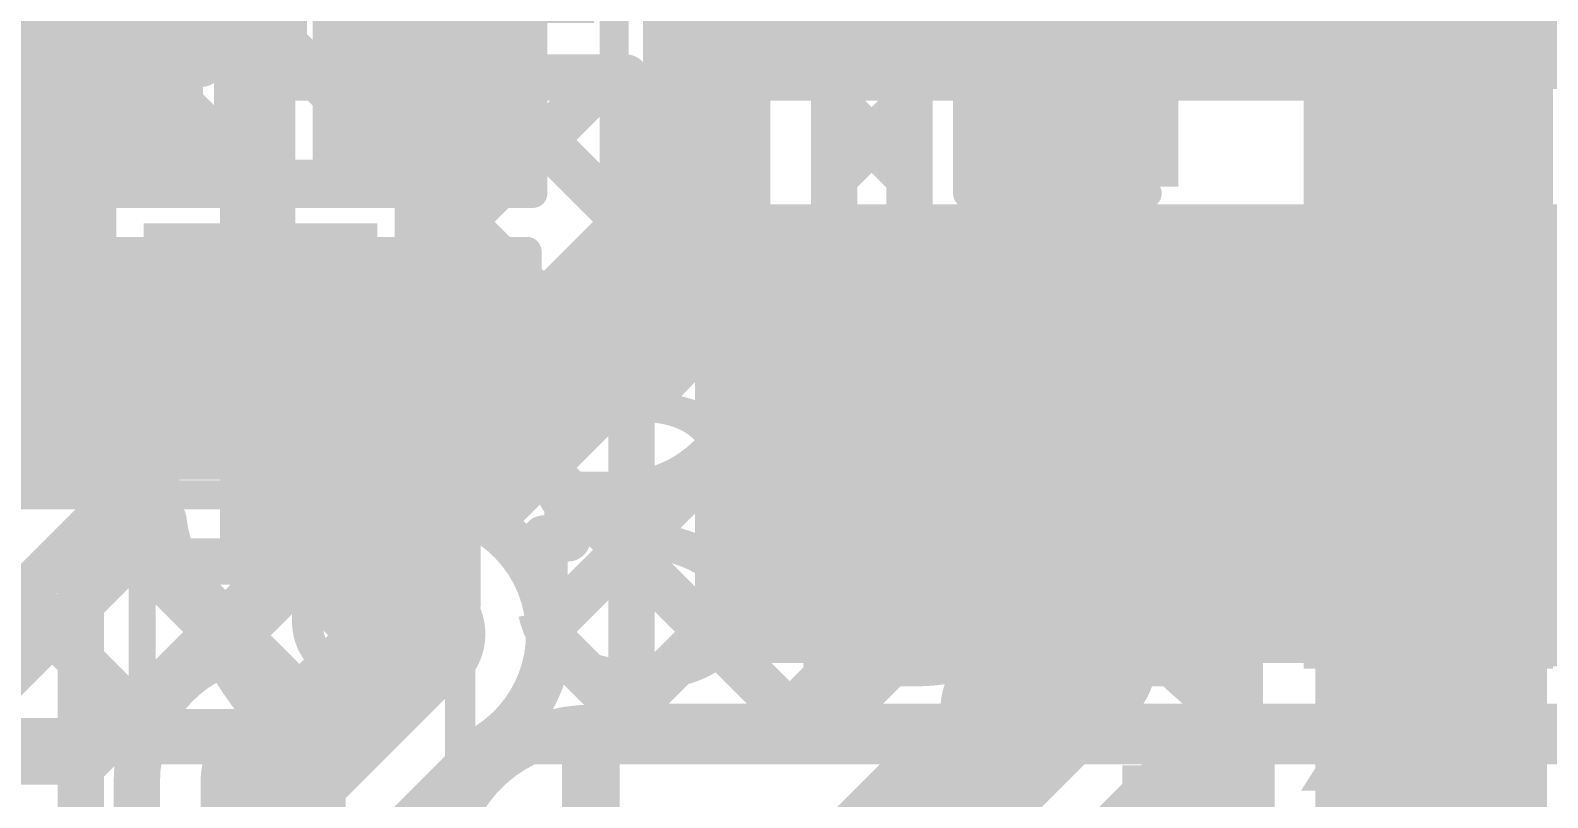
# Model space of a CAD drawing. Header units: millimetres. Extents: x 0 to 214, y 0 to 214.
# Drawn here: x 4.5973 to 4.8591, y 0.6238 to 0.7561 of the extents above; entities that cross this region are included whole.
import ezdxf

# ---------------------------------------------------------------- set-up
doc = ezdxf.new("R2010")
doc.units = ezdxf.units.MM
doc.header["$MEASUREMENT"] = 0
for name, color, linetype in [('BottomLayer', 5, 'Continuous'), ('BottomOverlay', 54, 'Continuous'), ('BottomPaste', 16, 'Continuous'), ('BottomSolder', 6, 'Continuous'), ('TopLayer', 1, 'Continuous'), ('TopOverlay', 2, 'Continuous'), ('TopPaste', 8, 'Continuous'), ('TopSolder', 216, 'Continuous'), ('ViaHoleLayer', 16, 'Continuous')]:
    doc.layers.add(name, color=color, linetype=linetype)
doc.styles.add('Arial', font='', dxfattribs={"height": 0.2})
doc.styles.get('Arial').set_extended_font_data('Arial')

# ---------------------------------------------------------------- blocks, each defined once
blk = doc.blocks.new('SOT_23_72')
at = {"layer": 'TopLayer'}
for points in [[(-0.01614, 0.05748), (0.01614, 0.05748), (0.01614, 0.02126), (-0.01614, 0.02126)], [(-0.05354, -0.02126), (-0.02126, -0.02126), (-0.02126, -0.05748), (-0.05354, -0.05748)], [(0.02126, -0.02126), (0.05354, -0.02126), (0.05354, -0.05748), (0.02126, -0.05748)]]:
    blk.add_hatch(color=1, dxfattribs=at).paths.add_polyline_path(points)
at = {"layer": 'TopPaste'}
for points in [[(-0.01614, 0.05748), (0.01614, 0.05748), (0.01614, 0.02126), (-0.01614, 0.02126)], [(-0.05354, -0.02126), (-0.02126, -0.02126), (-0.02126, -0.05748), (-0.05354, -0.05748)], [(0.02126, -0.02126), (0.05354, -0.02126), (0.05354, -0.05748), (0.02126, -0.05748)]]:
    blk.add_hatch(color=8, dxfattribs=at).paths.add_polyline_path(points)
at = {"layer": 'TopSolder'}
for points in [[(-0.02014, 0.06148), (0.02014, 0.06148), (0.02014, 0.01726), (-0.02014, 0.01726)], [(-0.05754, -0.01726), (-0.01726, -0.01726), (-0.01726, -0.06148), (-0.05754, -0.06148)], [(0.01726, -0.01726), (0.05754, -0.01726), (0.05754, -0.06148), (0.01726, -0.06148)]]:
    blk.add_hatch(color=216, dxfattribs=at).paths.add_polyline_path(points)
at = {"layer": 'TopOverlay', "const_width": 0.005}
for points in [[(-0.024, 0.029), (-0.061, 0.029)], [(-0.061, 0.029), (-0.061, -0.027)], [(0.061, 0.029), (0.024, 0.029)], [(0.061, 0.029), (0.061, -0.027)], [(0.013, -0.029), (-0.013, -0.029)]]:
    blk.add_lwpolyline(points, dxfattribs=at)
at = {"layer": 'TopOverlay'}
for points, const_width in [([(-0.06225, 0.029, 1), (-0.05975, 0.029, 1)], 0.0025), ([(-0.06225, 0.029, 1), (-0.05975, 0.029, 1)], 0.0025), ([(-0.02525, 0.029, 1), (-0.02275, 0.029, 1)], 0.0025), ([(0.02275, 0.029, 1), (0.02525, 0.029, 1)], 0.0025), ([(0.05975, 0.029, 1), (0.06225, 0.029, 1)], 0.0025), ([(0.05975, 0.029, 1), (0.06225, 0.029, 1)], 0.0025), ([(-0.06225, -0.027, 1), (-0.05975, -0.027, 1)], 0.0025), ([(0.05975, -0.027, 1), (0.06225, -0.027, 1)], 0.0025), ([(-0.01425, -0.029, 1), (-0.01175, -0.029, 1)], 0.0025), ([(0.01175, -0.029, 1), (0.01425, -0.029, 1)], 0.0025), ([(-0.06439, -0.045, 1), (-0.07161, -0.045, 1)], 0.01), ([(-0.07411, -0.045, 1), (-0.06911, -0.045, 1)], 0.005), ([(-0.06689, -0.045, 1), (-0.06189, -0.045, 1)], 0.005)]:
    blk.add_lwpolyline(points, format="xyb", close=True, dxfattribs=dict(at, const_width=const_width))
blk = doc.blocks.new('S______B______190')
at = {"layer": 'TopLayer'}
for points in [[(-0.045, -0.0175), (-0.045, 0.0175), (-0.015, 0.0175), (-0.015, -0.0175)], [(0.015, -0.0175), (0.015, 0.0175), (0.045, 0.0175), (0.045, -0.0175)]]:
    blk.add_hatch(color=1, dxfattribs=at).paths.add_polyline_path(points)
at = {"layer": 'TopPaste'}
for points in [[(-0.045, -0.0175), (-0.045, 0.0175), (-0.015, 0.0175), (-0.015, -0.0175)], [(0.015, -0.0175), (0.015, 0.0175), (0.045, 0.0175), (0.045, -0.0175)]]:
    blk.add_hatch(color=8, dxfattribs=at).paths.add_polyline_path(points)
at = {"layer": 'TopSolder'}
for points in [[(-0.049, -0.0215), (-0.049, 0.0215), (-0.011, 0.0215), (-0.011, -0.0215)], [(0.011, -0.0215), (0.011, 0.0215), (0.049, 0.0215), (0.049, -0.0215)]]:
    blk.add_hatch(color=216, dxfattribs=at).paths.add_polyline_path(points)
at = {"layer": 'TopOverlay', "const_width": 0.005}
for points in [[(-0.05, -0.022), (-0.05, 0.022)], [(0.05, 0.022), (-0.05, 0.022)], [(0.05, -0.022), (0.05, 0.022)], [(0.05, -0.022), (-0.05, -0.022)]]:
    blk.add_lwpolyline(points, dxfattribs=at)
at = {"layer": 'TopOverlay', "const_width": 0.0025}
for points in [[(-0.05125, 0.022, 1), (-0.04875, 0.022, 1)], [(-0.05125, 0.022, 1), (-0.04875, 0.022, 1)], [(0.04875, 0.022, 1), (0.05125, 0.022, 1)], [(0.04875, 0.022, 1), (0.05125, 0.022, 1)], [(-0.05125, -0.022, 1), (-0.04875, -0.022, 1)], [(-0.05125, -0.022, 1), (-0.04875, -0.022, 1)], [(0.04875, -0.022, 1), (0.05125, -0.022, 1)], [(0.04875, -0.022, 1), (0.05125, -0.022, 1)]]:
    blk.add_lwpolyline(points, format="xyb", close=True, dxfattribs=at)
blk = doc.blocks.new('RES_0603_B_211')
at = {"layer": 'BottomLayer'}
for points in [[(-0.045, -0.0175), (-0.045, 0.0175), (-0.015, 0.0175), (-0.015, -0.0175)], [(0.015, -0.0175), (0.015, 0.0175), (0.045, 0.0175), (0.045, -0.0175)]]:
    blk.add_hatch(color=5, dxfattribs=at).paths.add_polyline_path(points)
at = {"layer": 'BottomPaste'}
for points in [[(-0.045, -0.0175), (-0.045, 0.0175), (-0.015, 0.0175), (-0.015, -0.0175)], [(0.015, -0.0175), (0.015, 0.0175), (0.045, 0.0175), (0.045, -0.0175)]]:
    blk.add_hatch(color=16, dxfattribs=at).paths.add_polyline_path(points)
at = {"layer": 'BottomSolder'}
for points in [[(-0.049, -0.0215), (-0.049, 0.0215), (-0.011, 0.0215), (-0.011, -0.0215)], [(0.011, -0.0215), (0.011, 0.0215), (0.049, 0.0215), (0.049, -0.0215)]]:
    blk.add_hatch(color=6, dxfattribs=at).paths.add_polyline_path(points)
at = {"layer": 'BottomOverlay', "const_width": 0.005}
for points in [[(-0.049, 0.021), (-0.049, -0.021)], [(0.049, 0.021), (-0.049, 0.021)], [(0.049, 0.021), (0.049, -0.021)], [(0.049, -0.021), (-0.049, -0.021)]]:
    blk.add_lwpolyline(points, dxfattribs=at)
at = {"layer": 'BottomOverlay', "const_width": 0.0025}
for points in [[(-0.05025, 0.021, 1), (-0.04775, 0.021, 1)], [(-0.05025, 0.021, 1), (-0.04775, 0.021, 1)], [(0.04775, 0.021, 1), (0.05025, 0.021, 1)], [(0.04775, 0.021, 1), (0.05025, 0.021, 1)], [(-0.05025, -0.021, 1), (-0.04775, -0.021, 1)], [(-0.05025, -0.021, 1), (-0.04775, -0.021, 1)], [(0.04775, -0.021, 1), (0.05025, -0.021, 1)], [(0.04775, -0.021, 1), (0.05025, -0.021, 1)]]:
    blk.add_lwpolyline(points, format="xyb", close=True, dxfattribs=at)
blk = doc.blocks.new('RES_0603_B_214')
at = {"layer": 'BottomLayer'}
for points in [[(-0.045, -0.0175), (-0.045, 0.0175), (-0.015, 0.0175), (-0.015, -0.0175)], [(0.015, -0.0175), (0.015, 0.0175), (0.045, 0.0175), (0.045, -0.0175)]]:
    blk.add_hatch(color=5, dxfattribs=at).paths.add_polyline_path(points)
at = {"layer": 'BottomPaste'}
for points in [[(-0.045, -0.0175), (-0.045, 0.0175), (-0.015, 0.0175), (-0.015, -0.0175)], [(0.015, -0.0175), (0.015, 0.0175), (0.045, 0.0175), (0.045, -0.0175)]]:
    blk.add_hatch(color=16, dxfattribs=at).paths.add_polyline_path(points)
at = {"layer": 'BottomSolder'}
for points in [[(-0.049, -0.0215), (-0.049, 0.0215), (-0.011, 0.0215), (-0.011, -0.0215)], [(0.011, -0.0215), (0.011, 0.0215), (0.049, 0.0215), (0.049, -0.0215)]]:
    blk.add_hatch(color=6, dxfattribs=at).paths.add_polyline_path(points)
at = {"layer": 'BottomOverlay', "const_width": 0.005}
for points in [[(-0.049, 0.021), (-0.049, -0.021)], [(0.049, 0.021), (-0.049, 0.021)], [(0.049, 0.021), (0.049, -0.021)], [(0.049, -0.021), (-0.049, -0.021)]]:
    blk.add_lwpolyline(points, dxfattribs=at)
at = {"layer": 'BottomOverlay', "const_width": 0.0025}
for points in [[(-0.05025, 0.021, 1), (-0.04775, 0.021, 1)], [(-0.05025, 0.021, 1), (-0.04775, 0.021, 1)], [(0.04775, 0.021, 1), (0.05025, 0.021, 1)], [(0.04775, 0.021, 1), (0.05025, 0.021, 1)], [(-0.05025, -0.021, 1), (-0.04775, -0.021, 1)], [(-0.05025, -0.021, 1), (-0.04775, -0.021, 1)], [(0.04775, -0.021, 1), (0.05025, -0.021, 1)], [(0.04775, -0.021, 1), (0.05025, -0.021, 1)]]:
    blk.add_lwpolyline(points, format="xyb", close=True, dxfattribs=at)
blk = doc.blocks.new('RES_0603_B_223')
at = {"layer": 'BottomLayer'}
for points in [[(-0.045, -0.0175), (-0.045, 0.0175), (-0.015, 0.0175), (-0.015, -0.0175)], [(0.015, -0.0175), (0.015, 0.0175), (0.045, 0.0175), (0.045, -0.0175)]]:
    blk.add_hatch(color=5, dxfattribs=at).paths.add_polyline_path(points)
at = {"layer": 'BottomPaste'}
for points in [[(-0.045, -0.0175), (-0.045, 0.0175), (-0.015, 0.0175), (-0.015, -0.0175)], [(0.015, -0.0175), (0.015, 0.0175), (0.045, 0.0175), (0.045, -0.0175)]]:
    blk.add_hatch(color=16, dxfattribs=at).paths.add_polyline_path(points)
at = {"layer": 'BottomSolder'}
for points in [[(-0.049, -0.0215), (-0.049, 0.0215), (-0.011, 0.0215), (-0.011, -0.0215)], [(0.011, -0.0215), (0.011, 0.0215), (0.049, 0.0215), (0.049, -0.0215)]]:
    blk.add_hatch(color=6, dxfattribs=at).paths.add_polyline_path(points)
at = {"layer": 'BottomOverlay', "const_width": 0.005}
for points in [[(0.049, 0.021), (-0.049, 0.021)], [(-0.049, 0.021), (-0.049, -0.021)], [(0.049, 0.021), (0.049, -0.021)], [(0.049, -0.021), (-0.049, -0.021)]]:
    blk.add_lwpolyline(points, dxfattribs=at)
at = {"layer": 'BottomOverlay', "const_width": 0.0025}
for points in [[(-0.05025, 0.021, 1), (-0.04775, 0.021, 1)], [(-0.05025, 0.021, 1), (-0.04775, 0.021, 1)], [(0.04775, 0.021, 1), (0.05025, 0.021, 1)], [(0.04775, 0.021, 1), (0.05025, 0.021, 1)], [(-0.05025, -0.021, 1), (-0.04775, -0.021, 1)], [(-0.05025, -0.021, 1), (-0.04775, -0.021, 1)], [(0.04775, -0.021, 1), (0.05025, -0.021, 1)], [(0.04775, -0.021, 1), (0.05025, -0.021, 1)]]:
    blk.add_lwpolyline(points, format="xyb", close=True, dxfattribs=at)
blk = doc.blocks.new('SOT_23_247')
at = {"layer": 'TopLayer'}
for points in [[(-0.01614, 0.05748), (0.01614, 0.05748), (0.01614, 0.02126), (-0.01614, 0.02126)], [(-0.05354, -0.02126), (-0.02126, -0.02126), (-0.02126, -0.05748), (-0.05354, -0.05748)], [(0.02126, -0.02126), (0.05354, -0.02126), (0.05354, -0.05748), (0.02126, -0.05748)]]:
    blk.add_hatch(color=1, dxfattribs=at).paths.add_polyline_path(points)
at = {"layer": 'TopPaste'}
for points in [[(-0.01614, 0.05748), (0.01614, 0.05748), (0.01614, 0.02126), (-0.01614, 0.02126)], [(-0.05354, -0.02126), (-0.02126, -0.02126), (-0.02126, -0.05748), (-0.05354, -0.05748)], [(0.02126, -0.02126), (0.05354, -0.02126), (0.05354, -0.05748), (0.02126, -0.05748)]]:
    blk.add_hatch(color=8, dxfattribs=at).paths.add_polyline_path(points)
at = {"layer": 'TopSolder'}
for points in [[(-0.02014, 0.06148), (0.02014, 0.06148), (0.02014, 0.01726), (-0.02014, 0.01726)], [(-0.05754, -0.01726), (-0.01726, -0.01726), (-0.01726, -0.06148), (-0.05754, -0.06148)], [(0.01726, -0.01726), (0.05754, -0.01726), (0.05754, -0.06148), (0.01726, -0.06148)]]:
    blk.add_hatch(color=216, dxfattribs=at).paths.add_polyline_path(points)
at = {"layer": 'TopOverlay', "const_width": 0.005}
for points in [[(-0.024, 0.029), (-0.061, 0.029)], [(-0.061, 0.029), (-0.061, -0.027)], [(0.061, 0.029), (0.024, 0.029)], [(0.061, 0.029), (0.061, -0.027)], [(0.013, -0.029), (-0.013, -0.029)]]:
    blk.add_lwpolyline(points, dxfattribs=at)
at = {"layer": 'TopOverlay'}
for points, const_width in [([(-0.06225, 0.029, 1), (-0.05975, 0.029, 1)], 0.0025), ([(-0.06225, 0.029, 1), (-0.05975, 0.029, 1)], 0.0025), ([(-0.02525, 0.029, 1), (-0.02275, 0.029, 1)], 0.0025), ([(0.02275, 0.029, 1), (0.02525, 0.029, 1)], 0.0025), ([(0.05975, 0.029, 1), (0.06225, 0.029, 1)], 0.0025), ([(0.05975, 0.029, 1), (0.06225, 0.029, 1)], 0.0025), ([(-0.06225, -0.027, 1), (-0.05975, -0.027, 1)], 0.0025), ([(0.05975, -0.027, 1), (0.06225, -0.027, 1)], 0.0025), ([(-0.01425, -0.029, 1), (-0.01175, -0.029, 1)], 0.0025), ([(0.01175, -0.029, 1), (0.01425, -0.029, 1)], 0.0025), ([(-0.06439, -0.045, 1), (-0.07161, -0.045, 1)], 0.01), ([(-0.07411, -0.045, 1), (-0.06911, -0.045, 1)], 0.005), ([(-0.06689, -0.045, 1), (-0.06189, -0.045, 1)], 0.005)]:
    blk.add_lwpolyline(points, format="xyb", close=True, dxfattribs=dict(at, const_width=const_width))
blk = doc.blocks.new('C__0603_B_275')
at = {"layer": 'BottomLayer'}
for points in [[(-0.045, -0.0175), (-0.045, 0.0175), (-0.015, 0.0175), (-0.015, -0.0175)], [(0.015, -0.0175), (0.015, 0.0175), (0.045, 0.0175), (0.045, -0.0175)]]:
    blk.add_hatch(color=5, dxfattribs=at).paths.add_polyline_path(points)
at = {"layer": 'BottomPaste'}
for points in [[(-0.045, -0.0175), (-0.045, 0.0175), (-0.015, 0.0175), (-0.015, -0.0175)], [(0.015, -0.0175), (0.015, 0.0175), (0.045, 0.0175), (0.045, -0.0175)]]:
    blk.add_hatch(color=16, dxfattribs=at).paths.add_polyline_path(points)
at = {"layer": 'BottomSolder'}
for points in [[(-0.04736, -0.01986), (-0.04736, 0.01986), (-0.01264, 0.01986), (-0.01264, -0.01986)], [(0.01264, -0.01986), (0.01264, 0.01986), (0.04736, 0.01986), (0.04736, -0.01986)]]:
    blk.add_hatch(color=6, dxfattribs=at).paths.add_polyline_path(points)
at = {"layer": 'BottomOverlay', "const_width": 0.005}
for points in [[(-0.049, 0.021), (-0.018, 0.021)], [(-0.049, -0.021), (-0.049, 0.021)], [(0.018, 0.021), (0.049, 0.021)], [(0.049, -0.021), (0.049, 0.021)], [(-0.049, -0.021), (-0.018, -0.021)], [(0.018, -0.021), (0.049, -0.021)]]:
    blk.add_lwpolyline(points, dxfattribs=at)
at = {"layer": 'BottomOverlay', "const_width": 0.0025}
for points in [[(-0.05025, 0.021, 1), (-0.04775, 0.021, 1)], [(-0.05025, 0.021, 1), (-0.04775, 0.021, 1)], [(-0.01925, 0.021, 1), (-0.01675, 0.021, 1)], [(0.01675, 0.021, 1), (0.01925, 0.021, 1)], [(0.04775, 0.021, 1), (0.05025, 0.021, 1)], [(0.04775, 0.021, 1), (0.05025, 0.021, 1)], [(-0.05025, -0.021, 1), (-0.04775, -0.021, 1)], [(-0.05025, -0.021, 1), (-0.04775, -0.021, 1)], [(-0.01925, -0.021, 1), (-0.01675, -0.021, 1)], [(0.01675, -0.021, 1), (0.01925, -0.021, 1)], [(0.04775, -0.021, 1), (0.05025, -0.021, 1)], [(0.04775, -0.021, 1), (0.05025, -0.021, 1)]]:
    blk.add_lwpolyline(points, format="xyb", close=True, dxfattribs=at)

msp = doc.modelspace()

# ---------------------------------------------------------------- hatches: boundary and pattern name
at = {"layer": 'BottomLayer'}
for points in [[(4.622, 0.7275), (4.622, 0.7705), (4.5255, 0.7705), (4.5255, 0.7275)], [(4.817, 0.646), (4.86, 0.646), (4.86, 0.768), (4.817, 0.768)], [(4.623, 0.6755), (4.623, 0.7185), (4.5315, 0.7185), (4.5315, 0.6755)]]:
    msp.add_hatch(color=5, dxfattribs=at).paths.add_polyline_path(points)
h = msp.add_hatch(color=5, dxfattribs=at)
edge = h.paths.add_edge_path()
edge.add_arc((4.839, 0.66), 0.01181, 0, 360)
h = msp.add_hatch(color=5, dxfattribs=at)
edge = h.paths.add_edge_path()
edge.add_arc((4.664, 0.652), 0.01181, 0, 360)
at = {"layer": 'BottomSolder'}
h = msp.add_hatch(color=6, dxfattribs=at)
edge = h.paths.add_edge_path()
edge.add_arc((4.839, 0.66), 0.00991, 0, 360)
h = msp.add_hatch(color=6, dxfattribs=at)
edge = h.paths.add_edge_path()
edge.add_arc((4.664, 0.652), 0.00991, 0, 360)
at = {"layer": 'TopLayer'}
for points in [[(4.837, 0.744), (4.837, 0.8555), (4.711, 0.8555), (4.711, 0.744)], [(4.9, 0.83), (4.85366, 0.83), (4.85366, 0.746), (4.9, 0.746)], [(4.712, 0.647), (4.897, 0.647), (4.897, 0.72613), (4.712, 0.72613)]]:
    msp.add_hatch(color=1, dxfattribs=at).paths.add_polyline_path(points)
h = msp.add_hatch(color=1, dxfattribs=at)
edge = h.paths.add_edge_path()
edge.add_arc((4.839, 0.66), 0.01181, 0, 360)
h = msp.add_hatch(color=1, dxfattribs=at)
edge = h.paths.add_edge_path()
edge.add_arc((4.664, 0.652), 0.01181, 0, 360)
at = {"layer": 'TopSolder'}
h = msp.add_hatch(color=216, dxfattribs=at)
edge = h.paths.add_edge_path()
edge.add_arc((4.839, 0.66), 0.00991, 0, 360)
h = msp.add_hatch(color=216, dxfattribs=at)
edge = h.paths.add_edge_path()
edge.add_arc((4.664, 0.652), 0.00991, 0, 360)
at = {"layer": 'ViaHoleLayer'}
h = msp.add_hatch(color=16, dxfattribs=at)
edge = h.paths.add_edge_path()
edge.add_arc((4.839, 0.66), 0.00591, 0, 360)
h = msp.add_hatch(color=16, dxfattribs=at)
edge = h.paths.add_edge_path()
edge.add_arc((4.664, 0.652), 0.00591, 0, 360)

# ---------------------------------------------------------------- linework, layer by layer
at = {"layer": 'BottomLayer'}
for points, const_width in [([(4.665, 0.749), (4.665, 0.813)], 0.022), ([(4.714, 0.713), (4.714, 0.81)], 0.022), ([(4.736, 0.713), (4.736, 0.81)], 0.008), ([(4.633, 0.7295), (4.633, 0.7815)], 0.008), ([(4.749, 0.7175), (4.749, 0.7805)], 0.008), ([(4.639, 0.7255), (4.639, 0.7775)], 0.008), ([(4.778, 0.749), (4.778, 0.7765)], 0.01), ([(4.736, 0.75906), (4.749, 0.77206)], 0.008), ([(4.736, 0.77196), (4.749, 0.75896)], 0.008), ([(4.633, 0.76183), (4.639, 0.75583)], 0.008), ([(4.778, 0.749), (4.7785, 0.7485)], 0.025), ([(4.7785, 0.6975), (4.7785, 0.7485)], 0.025), ([(4.838, 0.749), (4.8385, 0.7485)], 0.025), ([(4.753, 0.749), (4.778, 0.749)], 0.01), ([(4.633, 0.74091), (4.639, 0.74691)], 0.008), ([(4.736, 0.73077), (4.749, 0.74377)], 0.008), ([(4.736, 0.74368), (4.749, 0.73068)], 0.008), ([(4.633, 0.73354), (4.639, 0.72754)], 0.008), ([(4.634, 0.6645), (4.634, 0.7295)], 0.008), ([(4.638, 0.6685), (4.638, 0.7255)], 0.008), ([(4.639, 0.7205), (4.639, 0.7255)], 0.008), ([(4.699, 0.698), (4.714, 0.713)], 0.022), ([(4.634, 0.71362), (4.638, 0.71762)], 0.008), ([(4.68678, 0.65326), (4.75, 0.71649)], 0.008), ([(4.75, 0.6655), (4.75, 0.7175)], 0.008), ([(4.736, 0.71539), (4.75, 0.70139)], 0.008), ([(4.7785, 0.6975), (4.779, 0.697)], 0.025), ([(4.779, 0.647), (4.779, 0.697)], 0.025), ([(4.8385, 0.6975), (4.839, 0.697)], 0.025), ([(4.634, 0.70426), (4.638, 0.70026)], 0.008), ([(4.664, 0.697), (4.665, 0.698)], 0.022), ([(4.664, 0.65744), (4.664, 0.697)], 0.022), ([(4.665, 0.698), (4.699, 0.698)], 0.022), ([(4.754, 0.697), (4.779, 0.697)], 0.01), ([(4.7146, 0.68248), (4.72952, 0.6974)], 0.008), ([(4.72761, 0.6955), (4.75, 0.67311)], 0.008), ([(4.634, 0.68534), (4.638, 0.68934)], 0.008), ([(4.69738, 0.63559), (4.75, 0.6882)], 0.008), ([(4.71343, 0.68139), (4.7468, 0.64803)], 0.008), ([(4.634, 0.67597), (4.638, 0.67197)], 0.008), ([(4.69, 0.676), (4.699, 0.676)], 0.008), ([(4.69, 0.6685), (4.69, 0.676)], 0.008), ([(4.69054, 0.676), (4.73265, 0.63389)], 0.008), ([(4.839, 0.36681), (4.839, 0.66)], 0.04), ([(4.638, 0.67197), (4.64147, 0.6685)], 0.008), ([(4.638, 0.6685), (4.642, 0.6685)], 0.008), ([(4.642, 0.66067), (4.642, 0.6685)], 0.008), ([(4.686, 0.6685), (4.69, 0.6685)], 0.008), ([(4.686, 0.65803), (4.686, 0.6685)], 0.008), ([(4.606, 0.62906), (4.642, 0.66506)], 0.008), ([(4.606, 0.6645), (4.634, 0.6645)], 0.008), ([(4.606, 0.65734), (4.61316, 0.6645)], 0.008), ([(4.606, 0.56407), (4.606, 0.6645)], 0.008), ([(4.61719, 0.6645), (4.63151, 0.65018)], 0.008), ([(4.72358, 0.6335), (4.7555, 0.66542)], 0.008), ([(4.75, 0.6655), (4.7555, 0.6655)], 0.008), ([(4.7555, 0.65673), (4.7555, 0.6655)], 0.008), ([(4.8025, 0.6655), (4.806, 0.6655)], 0.008), ([(4.8025, 0.647), (4.8025, 0.6655)], 0.008), ([(4.806, 0.635), (4.806, 0.6655)], 0.008), ([(4.62946, 0.64813), (4.642, 0.66067)], 0.008), ([(4.63917, 0.62673), (4.664, 0.65156)], 0.022), ([(4.664, 0.65156), (4.664, 0.652)], 0.022), ([(4.8025, 0.65585), (4.806, 0.65935)], 0.008), ([(4.73227, 0.6335), (4.7555, 0.65673)], 0.008), ([(4.742, 0.61), (4.779, 0.647)], 0.025), ([(4.6868, 0.65145), (4.70476, 0.6335)], 0.008), ([(4.8025, 0.64889), (4.806, 0.64539)], 0.008), ([(4.606, 0.6474), (4.61753, 0.63588)], 0.008), ([(4.63917, 0.36664), (4.63917, 0.62673)], 0.025), ([(4.808, 0.43669), (4.808, 0.635)], 0.008), ([(4.66267, 0.48774), (4.808, 0.63307)], 0.008), ([(4.66267, 0.61912), (4.67641, 0.63286)], 0.008), ([(4.67683, 0.63314), (4.67898, 0.63099)], 0.008), ([(4.694, 0.61), (4.694, 0.63181)], 0.01), ([(4.70468, 0.6335), (4.73227, 0.6335)], 0.008), ([(4.75863, 0.5934), (4.7956, 0.63037)], 0.008), ([(4.79417, 0.62894), (4.808, 0.61511)], 0.008), ([(4.61567, 0.54731), (4.61567, 0.62673)], 0.008)]:
    msp.add_lwpolyline(points, dxfattribs=dict(at, const_width=const_width))
for points, const_width in [([(4.734, 0.75906, 1), (4.738, 0.75906, 1)], 0.004), ([(4.747, 0.75896, 1), (4.751, 0.75896, 1)], 0.004), ([(4.637, 0.75583, 1), (4.641, 0.75583, 1)], 0.004), ([(4.6595, 0.749, 1), (4.6705, 0.749, 1)], 0.011), ([(4.77175, 0.749, 1), (4.78425, 0.749, 1)], 0.0125), ([(4.77225, 0.7485, 1), (4.78475, 0.7485, 1)], 0.0125), ([(4.77225, 0.7485, 1), (4.78475, 0.7485, 1)], 0.0125), ([(4.83175, 0.749, 1), (4.84425, 0.749, 1)], 0.0125), ([(4.83225, 0.7485, 1), (4.84475, 0.7485, 1)], 0.0125), ([(4.7505, 0.749, 1), (4.7555, 0.749, 1)], 0.005), ([(4.7755, 0.749, 1), (4.7805, 0.749, 1)], 0.005), ([(4.7755, 0.749, 1), (4.7805, 0.749, 1)], 0.005), ([(4.637, 0.74691, 1), (4.641, 0.74691, 1)], 0.004), ([(4.734, 0.74368, 1), (4.738, 0.74368, 1)], 0.004), ([(4.747, 0.74377, 1), (4.751, 0.74377, 1)], 0.004), ([(4.631, 0.74091, 1), (4.635, 0.74091, 1)], 0.004), ([(4.631, 0.73354, 1), (4.635, 0.73354, 1)], 0.004), ([(4.631, 0.7295, 1), (4.635, 0.7295, 1)], 0.004), ([(4.632, 0.7295, 1), (4.636, 0.7295, 1)], 0.004), ([(4.734, 0.73077, 1), (4.738, 0.73077, 1)], 0.004), ([(4.747, 0.73068, 1), (4.751, 0.73068, 1)], 0.004), ([(4.637, 0.72754, 1), (4.641, 0.72754, 1)], 0.004), ([(4.636, 0.7255, 1), (4.64, 0.7255, 1)], 0.004), ([(4.637, 0.7255, 1), (4.641, 0.7255, 1)], 0.004), ([(4.637, 0.7255, 1), (4.641, 0.7255, 1)], 0.004), ([(4.637, 0.7205, 1), (4.641, 0.7205, 1)], 0.004), ([(4.7085, 0.713, 1), (4.7195, 0.713, 1)], 0.011), ([(4.7085, 0.713, 1), (4.7195, 0.713, 1)], 0.011), ([(4.636, 0.71762, 1), (4.64, 0.71762, 1)], 0.004), ([(4.747, 0.7175, 1), (4.751, 0.7175, 1)], 0.004), ([(4.748, 0.7175, 1), (4.752, 0.7175, 1)], 0.004), ([(4.748, 0.71649, 1), (4.752, 0.71649, 1)], 0.004), ([(4.632, 0.71362, 1), (4.636, 0.71362, 1)], 0.004), ([(4.734, 0.71539, 1), (4.738, 0.71539, 1)], 0.004), ([(4.734, 0.713, 1), (4.738, 0.713, 1)], 0.004), ([(4.734, 0.713, 1), (4.738, 0.713, 1)], 0.004), ([(4.734, 0.713, 1), (4.738, 0.713, 1)], 0.004), ([(4.77225, 0.6975, 1), (4.78475, 0.6975, 1)], 0.0125), ([(4.77225, 0.6975, 1), (4.78475, 0.6975, 1)], 0.0125), ([(4.77275, 0.697, 1), (4.78525, 0.697, 1)], 0.0125), ([(4.77275, 0.697, 1), (4.78525, 0.697, 1)], 0.0125), ([(4.83225, 0.6975, 1), (4.84475, 0.6975, 1)], 0.0125), ([(4.83275, 0.697, 1), (4.84525, 0.697, 1)], 0.0125), ([(4.632, 0.70426, 1), (4.636, 0.70426, 1)], 0.004), ([(4.6585, 0.697, 1), (4.6695, 0.697, 1)], 0.011), ([(4.6585, 0.697, 1), (4.6695, 0.697, 1)], 0.011), ([(4.6595, 0.698, 1), (4.6705, 0.698, 1)], 0.011), ([(4.6595, 0.698, 1), (4.6705, 0.698, 1)], 0.011), ([(4.6935, 0.698, 1), (4.7045, 0.698, 1)], 0.011), ([(4.6935, 0.698, 1), (4.7045, 0.698, 1)], 0.011), ([(4.636, 0.70026, 1), (4.64, 0.70026, 1)], 0.004), ([(4.748, 0.70139, 1), (4.752, 0.70139, 1)], 0.004), ([(4.7515, 0.697, 1), (4.7565, 0.697, 1)], 0.005), ([(4.7765, 0.697, 1), (4.7815, 0.697, 1)], 0.005), ([(4.72561, 0.6955, 1), (4.72961, 0.6955, 1)], 0.004), ([(4.72752, 0.6974, 1), (4.73152, 0.6974, 1)], 0.004), ([(4.72752, 0.6974, 1), (4.73152, 0.6974, 1)], 0.004), ([(4.72756, 0.69744, 1), (4.73156, 0.69744, 1)], 0.004), ([(4.636, 0.68934, 1), (4.64, 0.68934, 1)], 0.004), ([(4.748, 0.6882, 1), (4.752, 0.6882, 1)], 0.004), ([(4.632, 0.68534, 1), (4.636, 0.68534, 1)], 0.004), ([(4.71256, 0.68244, 1), (4.71656, 0.68244, 1)], 0.004), ([(4.7126, 0.68248, 1), (4.7166, 0.68248, 1)], 0.004), ([(4.7126, 0.68248, 1), (4.7166, 0.68248, 1)], 0.004), ([(4.71143, 0.68139, 1), (4.71543, 0.68139, 1)], 0.004), ([(4.632, 0.67597, 1), (4.636, 0.67597, 1)], 0.004), ([(4.688, 0.676, 1), (4.692, 0.676, 1)], 0.004), ([(4.688, 0.676, 1), (4.692, 0.676, 1)], 0.004), ([(4.68854, 0.676, 1), (4.69254, 0.676, 1)], 0.004), ([(4.697, 0.676, 1), (4.701, 0.676, 1)], 0.004), ([(4.697, 0.676, 1), (4.701, 0.676, 1)], 0.004), ([(4.697, 0.676, 1), (4.701, 0.676, 1)], 0.004), ([(4.829, 0.66, 1), (4.849, 0.66, 1)], 0.02), ([(4.636, 0.67197, 1), (4.64, 0.67197, 1)], 0.004), ([(4.636, 0.67197, 1), (4.64, 0.67197, 1)], 0.004), ([(4.748, 0.67311, 1), (4.752, 0.67311, 1)], 0.004), ([(4.636, 0.6685, 1), (4.64, 0.6685, 1)], 0.004), ([(4.636, 0.6685, 1), (4.64, 0.6685, 1)], 0.004), ([(4.63947, 0.6685, 1), (4.64347, 0.6685, 1)], 0.004), ([(4.64, 0.6685, 1), (4.644, 0.6685, 1)], 0.004), ([(4.64, 0.6685, 1), (4.644, 0.6685, 1)], 0.004), ([(4.684, 0.6685, 1), (4.688, 0.6685, 1)], 0.004), ([(4.684, 0.6685, 1), (4.688, 0.6685, 1)], 0.004), ([(4.688, 0.6685, 1), (4.692, 0.6685, 1)], 0.004), ([(4.688, 0.6685, 1), (4.692, 0.6685, 1)], 0.004), ([(4.604, 0.6645, 1), (4.608, 0.6645, 1)], 0.004), ([(4.604, 0.6645, 1), (4.608, 0.6645, 1)], 0.004), ([(4.61116, 0.6645, 1), (4.61516, 0.6645, 1)], 0.004), ([(4.61519, 0.6645, 1), (4.61919, 0.6645, 1)], 0.004), ([(4.632, 0.6645, 1), (4.636, 0.6645, 1)], 0.004), ([(4.632, 0.6645, 1), (4.636, 0.6645, 1)], 0.004), ([(4.64, 0.66506, 1), (4.644, 0.66506, 1)], 0.004), ([(4.6585, 0.65744, 1), (4.6695, 0.65744, 1)], 0.011), ([(4.748, 0.6655, 1), (4.752, 0.6655, 1)], 0.004), ([(4.748, 0.6655, 1), (4.752, 0.6655, 1)], 0.004), ([(4.7535, 0.6655, 1), (4.7575, 0.6655, 1)], 0.004), ([(4.7535, 0.6655, 1), (4.7575, 0.6655, 1)], 0.004), ([(4.7535, 0.66542, 1), (4.7575, 0.66542, 1)], 0.004), ([(4.8005, 0.6655, 1), (4.8045, 0.6655, 1)], 0.004), ([(4.8005, 0.6655, 1), (4.8045, 0.6655, 1)], 0.004), ([(4.804, 0.6655, 1), (4.808, 0.6655, 1)], 0.004), ([(4.804, 0.6655, 1), (4.808, 0.6655, 1)], 0.004), ([(4.64, 0.66067, 1), (4.644, 0.66067, 1)], 0.004), ([(4.64, 0.66067, 1), (4.644, 0.66067, 1)], 0.004), ([(4.6585, 0.652, 1), (4.6695, 0.652, 1)], 0.011), ([(4.6585, 0.65156, 1), (4.6695, 0.65156, 1)], 0.011), ([(4.6585, 0.65156, 1), (4.6695, 0.65156, 1)], 0.011), ([(4.804, 0.65935, 1), (4.808, 0.65935, 1)], 0.004), ([(4.604, 0.65734, 1), (4.608, 0.65734, 1)], 0.004), ([(4.684, 0.65803, 1), (4.688, 0.65803, 1)], 0.004), ([(4.684, 0.65803, 1), (4.688, 0.65803, 1)], 0.004), ([(4.7535, 0.65673, 1), (4.7575, 0.65673, 1)], 0.004), ([(4.7535, 0.65673, 1), (4.7575, 0.65673, 1)], 0.004), ([(4.8005, 0.65585, 1), (4.8045, 0.65585, 1)], 0.004), ([(4.68478, 0.65326, 1), (4.68878, 0.65326, 1)], 0.004), ([(4.77275, 0.647, 1), (4.78525, 0.647, 1)], 0.0125), ([(4.77275, 0.647, 1), (4.78525, 0.647, 1)], 0.0125), ([(4.6848, 0.65145, 1), (4.6888, 0.65145, 1)], 0.004), ([(4.68481, 0.652, 1), (4.68881, 0.652, 1)], 0.004), ([(4.68481, 0.652, 1), (4.68881, 0.652, 1)], 0.004), ([(4.62746, 0.64813, 1), (4.63146, 0.64813, 1)], 0.004), ([(4.62746, 0.64813, 1), (4.63146, 0.64813, 1)], 0.004), ([(4.62951, 0.65018, 1), (4.63351, 0.65018, 1)], 0.004), ([(4.7448, 0.64803, 1), (4.7488, 0.64803, 1)], 0.004), ([(4.8005, 0.64889, 1), (4.8045, 0.64889, 1)], 0.004), ([(4.604, 0.6474, 1), (4.608, 0.6474, 1)], 0.004), ([(4.8005, 0.647, 1), (4.8045, 0.647, 1)], 0.004), ([(4.8005, 0.647, 1), (4.8045, 0.647, 1)], 0.004), ([(4.8005, 0.647, 1), (4.8045, 0.647, 1)], 0.004), ([(4.804, 0.64539, 1), (4.808, 0.64539, 1)], 0.004), ([(4.61553, 0.63588, 1), (4.61953, 0.63588, 1)], 0.004), ([(4.63292, 0.62673, 1), (4.64542, 0.62673, 1)], 0.0125), ([(4.69538, 0.63559, 1), (4.69938, 0.63559, 1)], 0.004), ([(4.804, 0.635, 1), (4.808, 0.635, 1)], 0.004), ([(4.806, 0.635, 1), (4.81, 0.635, 1)], 0.004), ([(4.63367, 0.62673, 1), (4.64467, 0.62673, 1)], 0.011), ([(4.67441, 0.63286, 1), (4.67841, 0.63286, 1)], 0.004), ([(4.67441, 0.63286, 1), (4.67841, 0.63286, 1)], 0.004), ([(4.67483, 0.63314, 1), (4.67883, 0.63314, 1)], 0.004), ([(4.6915, 0.63181, 1), (4.6965, 0.63181, 1)], 0.005), ([(4.70268, 0.6335, 1), (4.70668, 0.6335, 1)], 0.004), ([(4.70268, 0.6335, 1), (4.70668, 0.6335, 1)], 0.004), ([(4.70276, 0.6335, 1), (4.70676, 0.6335, 1)], 0.004), ([(4.72158, 0.6335, 1), (4.72558, 0.6335, 1)], 0.004), ([(4.73027, 0.6335, 1), (4.73427, 0.6335, 1)], 0.004), ([(4.73027, 0.6335, 1), (4.73427, 0.6335, 1)], 0.004), ([(4.73065, 0.63389, 1), (4.73465, 0.63389, 1)], 0.004), ([(4.806, 0.63307, 1), (4.81, 0.63307, 1)], 0.004), ([(4.67698, 0.63099, 1), (4.68098, 0.63099, 1)], 0.004), ([(4.7936, 0.63037, 1), (4.7976, 0.63037, 1)], 0.004), ([(4.7936, 0.63037, 1), (4.7976, 0.63037, 1)], 0.004), ([(4.79362, 0.63038, 1), (4.79762, 0.63038, 1)], 0.004), ([(4.604, 0.62906, 1), (4.608, 0.62906, 1)], 0.004), ([(4.79217, 0.62894, 1), (4.79617, 0.62894, 1)], 0.004), ([(4.61367, 0.62673, 1), (4.61767, 0.62673, 1)], 0.004), ([(4.61367, 0.62673, 1), (4.61767, 0.62673, 1)], 0.004)]:
    msp.add_lwpolyline(points, format="xyb", close=True, dxfattribs=dict(at, const_width=const_width))
at = {"layer": 'BottomLayer', "const_width": 0.008}
for points in [[(4.736, 0.713, -0.199566), (4.72952, 0.6974)], [(4.736, 0.713, -0.198912), (4.72956, 0.69744)], [(4.7146, 0.68248, -0.199566), (4.699, 0.676)], [(4.71456, 0.68244, -0.198912), (4.699, 0.676)], [(4.686, 0.65803, -0.066963), (4.68681, 0.652)], [(4.68681, 0.652, -0.254094), (4.67641, 0.63286)], [(4.61567, 0.62673, -0.294233), (4.62946, 0.64813)], [(4.8025, 0.647, -0.199188), (4.7956, 0.63037)], [(4.8025, 0.647, -0.198912), (4.79562, 0.63038)], [(4.70468, 0.5865, -1.5526), (4.70468, 0.6335)]]:
    msp.add_lwpolyline(points, format="xyb", dxfattribs=at)
at = {"layer": 'TopLayer'}
for points, const_width in [([(4.641, 0.748), (4.641, 0.832)], 0.008), ([(4.62674, 0.75037), (4.62674, 0.80859)], 0.008), ([(4.5996, 0.6956), (4.5996, 0.77948)], 0.025), ([(4.62674, 0.76809), (4.641, 0.75383)], 0.008), ([(4.641, 0.75383), (4.64683, 0.748)], 0.008), ([(4.6231, 0.75037), (4.62674, 0.75037)], 0.008), ([(4.6231, 0.72985), (4.6231, 0.75037)], 0.008), ([(4.6231, 0.73101), (4.641, 0.74891)], 0.008), ([(4.641, 0.748), (4.7, 0.748)], 0.008), ([(4.64683, 0.748), (4.701, 0.69383)], 0.008), ([(4.65022, 0.72985), (4.66838, 0.748)], 0.008), ([(4.66414, 0.71548), (4.69666, 0.748)], 0.008), ([(4.67511, 0.748), (4.701, 0.72211)], 0.008), ([(4.7, 0.733), (4.7, 0.748)], 0.008), ([(4.6231, 0.74344), (4.63669, 0.72985)], 0.008), ([(4.701, 0.733), (4.701, 0.73713)], 0.008), ([(4.701, 0.636), (4.701, 0.733)], 0.008), ([(4.6231, 0.72985), (4.66414, 0.72985)], 0.008), ([(4.66414, 0.6956), (4.66414, 0.72985)], 0.008), ([(4.66414, 0.6872), (4.701, 0.72406)], 0.008), ([(4.742, 0.703), (4.83174, 0.703)], 0.04), ([(4.742, 0.703), (4.74313, 0.70187)], 0.025), ([(4.74313, 0.70187), (4.83373, 0.70187)], 0.025), ([(4.83373, 0.70187), (4.83486, 0.70074)], 0.025), ([(4.83486, 0.66), (4.83486, 0.70074)], 0.025), ([(4.637, 0.70074), (4.64214, 0.6956)], 0.022), ([(4.56064, 0.65664), (4.5996, 0.6956)], 0.025), ([(4.64214, 0.67386), (4.64214, 0.6956)], 0.022), ([(4.66414, 0.7024), (4.701, 0.66554)], 0.008), ([(4.66414, 0.68297), (4.66414, 0.6956)], 0.008), ([(4.66414, 0.68297), (4.66414, 0.6956)], 0.008), ([(4.67638, 0.67116), (4.701, 0.69577)], 0.008), ([(4.66414, 0.68297), (4.67529, 0.67182)], 0.008), ([(4.64214, 0.67386), (4.664, 0.652)], 0.022), ([(4.57728, 0.64004), (4.60986, 0.67262)], 0.008), ([(4.58216, 0.6335), (4.62026, 0.6716)], 0.008), ([(4.60986, 0.67163), (4.62026, 0.67163)], 0.008), ([(4.61006, 0.67163), (4.64819, 0.6335)], 0.008), ([(4.68678, 0.65326), (4.701, 0.66749)], 0.008), ([(4.59532, 0.65809), (4.6199, 0.6335)], 0.008), ([(4.62662, 0.65826), (4.64418, 0.64071)], 0.008), ([(4.61044, 0.6335), (4.63092, 0.65397)], 0.008), ([(4.6868, 0.65145), (4.701, 0.63726)], 0.008), ([(4.63873, 0.6335), (4.64484, 0.63962)], 0.008), ([(4.6953, 0.6335), (4.701, 0.6392)], 0.008), ([(4.701, 0.636), (4.90377, 0.636)], 0.008), ([(4.70226, 0.636), (4.70476, 0.6335)], 0.008), ([(4.72358, 0.6335), (4.72608, 0.636)], 0.008), ([(4.73054, 0.636), (4.73304, 0.6335)], 0.008), ([(4.75187, 0.6335), (4.75437, 0.636)], 0.008), ([(4.75883, 0.636), (4.76133, 0.6335)], 0.008), ([(4.78015, 0.6335), (4.78265, 0.636)], 0.008), ([(4.78711, 0.636), (4.78961, 0.6335)], 0.008), ([(4.80843, 0.6335), (4.81093, 0.636)], 0.008), ([(4.81539, 0.636), (4.81789, 0.6335)], 0.008), ([(4.83672, 0.6335), (4.83922, 0.636)], 0.008), ([(4.84368, 0.636), (4.84618, 0.6335)], 0.008), ([(4.56473, 0.6335), (4.65065, 0.6335)], 0.008), ([(4.67735, 0.6335), (4.694, 0.6335)], 0.008), ([(4.694, 0.6335), (4.90127, 0.6335)], 0.008)]:
    msp.add_lwpolyline(points, dxfattribs=dict(at, const_width=const_width))
for points, const_width in [([(4.639, 0.75383, 1), (4.643, 0.75383, 1)], 0.004), ([(4.639, 0.75383, 1), (4.643, 0.75383, 1)], 0.004), ([(4.6211, 0.75037, 1), (4.6251, 0.75037, 1)], 0.004), ([(4.6211, 0.75037, 1), (4.6251, 0.75037, 1)], 0.004), ([(4.62474, 0.75037, 1), (4.62874, 0.75037, 1)], 0.004), ([(4.62474, 0.75037, 1), (4.62874, 0.75037, 1)], 0.004), ([(4.639, 0.74891, 1), (4.643, 0.74891, 1)], 0.004), ([(4.639, 0.748, 1), (4.643, 0.748, 1)], 0.004), ([(4.639, 0.748, 1), (4.643, 0.748, 1)], 0.004), ([(4.64483, 0.748, 1), (4.64883, 0.748, 1)], 0.004), ([(4.64483, 0.748, 1), (4.64883, 0.748, 1)], 0.004), ([(4.66638, 0.748, 1), (4.67038, 0.748, 1)], 0.004), ([(4.67311, 0.748, 1), (4.67711, 0.748, 1)], 0.004), ([(4.69466, 0.748, 1), (4.69866, 0.748, 1)], 0.004), ([(4.698, 0.748, 1), (4.702, 0.748, 1)], 0.004), ([(4.698, 0.748, 1), (4.702, 0.748, 1)], 0.004), ([(4.6211, 0.74344, 1), (4.6251, 0.74344, 1)], 0.004), ([(4.699, 0.73713, 1), (4.703, 0.73713, 1)], 0.004), ([(4.698, 0.733, 1), (4.702, 0.733, 1)], 0.004), ([(4.699, 0.733, 1), (4.703, 0.733, 1)], 0.004), ([(4.699, 0.733, 1), (4.703, 0.733, 1)], 0.004), ([(4.6211, 0.73101, 1), (4.6251, 0.73101, 1)], 0.004), ([(4.6211, 0.72985, 1), (4.6251, 0.72985, 1)], 0.004), ([(4.6211, 0.72985, 1), (4.6251, 0.72985, 1)], 0.004), ([(4.63469, 0.72985, 1), (4.63869, 0.72985, 1)], 0.004), ([(4.64822, 0.72985, 1), (4.65222, 0.72985, 1)], 0.004), ([(4.66214, 0.72985, 1), (4.66614, 0.72985, 1)], 0.004), ([(4.66214, 0.72985, 1), (4.66614, 0.72985, 1)], 0.004), ([(4.699, 0.72406, 1), (4.703, 0.72406, 1)], 0.004), ([(4.699, 0.72211, 1), (4.703, 0.72211, 1)], 0.004), ([(4.732, 0.703, 1), (4.752, 0.703, 1)], 0.02), ([(4.82174, 0.703, 1), (4.84174, 0.703, 1)], 0.02), ([(4.66214, 0.71548, 1), (4.66614, 0.71548, 1)], 0.004), ([(4.73575, 0.703, 1), (4.74825, 0.703, 1)], 0.0125), ([(4.73688, 0.70187, 1), (4.74938, 0.70187, 1)], 0.0125), ([(4.73688, 0.70187, 1), (4.74938, 0.70187, 1)], 0.0125), ([(4.82748, 0.70187, 1), (4.83998, 0.70187, 1)], 0.0125), ([(4.82748, 0.70187, 1), (4.83998, 0.70187, 1)], 0.0125), ([(4.82861, 0.70074, 1), (4.84111, 0.70074, 1)], 0.0125), ([(4.82861, 0.70074, 1), (4.84111, 0.70074, 1)], 0.0125), ([(4.6315, 0.70074, 1), (4.6425, 0.70074, 1)], 0.011), ([(4.59335, 0.6956, 1), (4.60585, 0.6956, 1)], 0.0125), ([(4.59335, 0.6956, 1), (4.60585, 0.6956, 1)], 0.0125), ([(4.63664, 0.6956, 1), (4.64764, 0.6956, 1)], 0.011), ([(4.63664, 0.6956, 1), (4.64764, 0.6956, 1)], 0.011), ([(4.66214, 0.7024, 1), (4.66614, 0.7024, 1)], 0.004), ([(4.66214, 0.6956, 1), (4.66614, 0.6956, 1)], 0.004), ([(4.66214, 0.6956, 1), (4.66614, 0.6956, 1)], 0.004), ([(4.66214, 0.6956, 1), (4.66614, 0.6956, 1)], 0.004), ([(4.699, 0.69577, 1), (4.703, 0.69577, 1)], 0.004), ([(4.699, 0.69383, 1), (4.703, 0.69383, 1)], 0.004), ([(4.66214, 0.6872, 1), (4.66614, 0.6872, 1)], 0.004), ([(4.66214, 0.68297, 1), (4.66614, 0.68297, 1)], 0.004), ([(4.66214, 0.68297, 1), (4.66614, 0.68297, 1)], 0.004), ([(4.66214, 0.68297, 1), (4.66614, 0.68297, 1)], 0.004), ([(4.63664, 0.67386, 1), (4.64764, 0.67386, 1)], 0.011), ([(4.63664, 0.67386, 1), (4.64764, 0.67386, 1)], 0.011), ([(4.60786, 0.67262, 1), (4.61186, 0.67262, 1)], 0.004), ([(4.60786, 0.67163, 1), (4.61186, 0.67163, 1)], 0.004), ([(4.60806, 0.67163, 1), (4.61206, 0.67163, 1)], 0.004), ([(4.61826, 0.67163, 1), (4.62226, 0.67163, 1)], 0.004), ([(4.61826, 0.67163, 1), (4.62226, 0.67163, 1)], 0.004), ([(4.61826, 0.67163, 1), (4.62226, 0.67163, 1)], 0.004), ([(4.61826, 0.6716, 1), (4.62226, 0.6716, 1)], 0.004), ([(4.67329, 0.67182, 1), (4.67729, 0.67182, 1)], 0.004), ([(4.67329, 0.67182, 1), (4.67729, 0.67182, 1)], 0.004), ([(4.67438, 0.67116, 1), (4.67838, 0.67116, 1)], 0.004), ([(4.699, 0.66749, 1), (4.703, 0.66749, 1)], 0.004), ([(4.82861, 0.66, 1), (4.84111, 0.66, 1)], 0.0125), ([(4.699, 0.66554, 1), (4.703, 0.66554, 1)], 0.004), ([(4.6585, 0.652, 1), (4.6695, 0.652, 1)], 0.011), ([(4.59332, 0.65809, 1), (4.59732, 0.65809, 1)], 0.004), ([(4.62459, 0.6583, 1), (4.62859, 0.6583, 1)], 0.004), ([(4.62462, 0.65826, 1), (4.62862, 0.65826, 1)], 0.004), ([(4.62462, 0.65826, 1), (4.62862, 0.65826, 1)], 0.004), ([(4.62892, 0.65397, 1), (4.63292, 0.65397, 1)], 0.004), ([(4.68478, 0.65326, 1), (4.68878, 0.65326, 1)], 0.004), ([(4.6848, 0.65145, 1), (4.6888, 0.65145, 1)], 0.004), ([(4.68481, 0.652, 1), (4.68881, 0.652, 1)], 0.004), ([(4.68481, 0.652, 1), (4.68881, 0.652, 1)], 0.004), ([(4.64218, 0.64071, 1), (4.64618, 0.64071, 1)], 0.004), ([(4.64218, 0.64071, 1), (4.64618, 0.64071, 1)], 0.004), ([(4.64284, 0.63962, 1), (4.64684, 0.63962, 1)], 0.004), ([(4.699, 0.6392, 1), (4.703, 0.6392, 1)], 0.004), ([(4.699, 0.63726, 1), (4.703, 0.63726, 1)], 0.004), ([(4.699, 0.636, 1), (4.703, 0.636, 1)], 0.004), ([(4.699, 0.636, 1), (4.703, 0.636, 1)], 0.004), ([(4.70026, 0.636, 1), (4.70426, 0.636, 1)], 0.004), ([(4.72408, 0.636, 1), (4.72808, 0.636, 1)], 0.004), ([(4.72854, 0.636, 1), (4.73254, 0.636, 1)], 0.004), ([(4.75237, 0.636, 1), (4.75637, 0.636, 1)], 0.004), ([(4.75683, 0.636, 1), (4.76083, 0.636, 1)], 0.004), ([(4.78065, 0.636, 1), (4.78465, 0.636, 1)], 0.004), ([(4.78511, 0.636, 1), (4.78911, 0.636, 1)], 0.004), ([(4.80893, 0.636, 1), (4.81293, 0.636, 1)], 0.004), ([(4.81339, 0.636, 1), (4.81739, 0.636, 1)], 0.004), ([(4.83722, 0.636, 1), (4.84122, 0.636, 1)], 0.004), ([(4.84168, 0.636, 1), (4.84568, 0.636, 1)], 0.004), ([(4.60844, 0.6335, 1), (4.61244, 0.6335, 1)], 0.004), ([(4.6179, 0.6335, 1), (4.6219, 0.6335, 1)], 0.004), ([(4.63673, 0.6335, 1), (4.64073, 0.6335, 1)], 0.004), ([(4.64619, 0.6335, 1), (4.65019, 0.6335, 1)], 0.004), ([(4.64865, 0.6335, 1), (4.65265, 0.6335, 1)], 0.004), ([(4.64865, 0.6335, 1), (4.65265, 0.6335, 1)], 0.004), ([(4.67535, 0.6335, 1), (4.67935, 0.6335, 1)], 0.004), ([(4.67535, 0.6335, 1), (4.67935, 0.6335, 1)], 0.004), ([(4.692, 0.6335, 1), (4.696, 0.6335, 1)], 0.004), ([(4.692, 0.6335, 1), (4.696, 0.6335, 1)], 0.004), ([(4.6933, 0.6335, 1), (4.6973, 0.6335, 1)], 0.004), ([(4.70276, 0.6335, 1), (4.70676, 0.6335, 1)], 0.004), ([(4.72158, 0.6335, 1), (4.72558, 0.6335, 1)], 0.004), ([(4.73104, 0.6335, 1), (4.73504, 0.6335, 1)], 0.004), ([(4.74987, 0.6335, 1), (4.75387, 0.6335, 1)], 0.004), ([(4.75933, 0.6335, 1), (4.76333, 0.6335, 1)], 0.004), ([(4.77815, 0.6335, 1), (4.78215, 0.6335, 1)], 0.004), ([(4.78761, 0.6335, 1), (4.79161, 0.6335, 1)], 0.004), ([(4.80643, 0.6335, 1), (4.81043, 0.6335, 1)], 0.004), ([(4.81589, 0.6335, 1), (4.81989, 0.6335, 1)], 0.004), ([(4.83472, 0.6335, 1), (4.83872, 0.6335, 1)], 0.004), ([(4.84418, 0.6335, 1), (4.84818, 0.6335, 1)], 0.004)]:
    msp.add_lwpolyline(points, format="xyb", close=True, dxfattribs=dict(at, const_width=const_width))
at = {"layer": 'TopLayer', "const_width": 0.008}
for points in [[(4.62659, 0.6583, -0.172639), (4.62026, 0.67163)], [(4.62662, 0.65826, -0.173286), (4.62026, 0.67163)], [(4.67529, 0.67182, -0.269468), (4.68681, 0.652)], [(4.68681, 0.652, -0.240979), (4.67735, 0.6335)], [(4.65065, 0.6335, -0.107397), (4.64418, 0.64071)]]:
    msp.add_lwpolyline(points, format="xyb", dxfattribs=at)

# ---------------------------------------------------------------- block references
for name, p, rotation in [('SOT_23_72', (4.637, 0.74011), 180), ('SOT_23_247', (4.83486, 0.74011), 180), ('S______B______190', (4.742, 0.733), 270), ('RES_0603_B_211', (4.635, 0.749), 180), ('RES_0603_B_214', (4.634, 0.697), 180), ('RES_0603_B_223', (4.809, 0.697), 180)]:
    msp.add_blockref(name, p, dxfattribs=dict(rotation=rotation))
msp.add_blockref('C__0603_B_275', (4.808, 0.749))

# ---------------------------------------------------------------- texts
at = {"layer": 'BottomOverlay', "style": 'Arial', "text_generation_flag": 2}
msp.add_text('#', height=0.055, rotation=360, dxfattribs=at).set_placement((4.89878, 0.63053))
for s, p in [('R41', (4.67865, 0.62601)), ('R26', (4.85432, 0.62501))]:
    msp.add_text(s, height=0.04, dxfattribs=at).set_placement(p)
at = {"layer": 'TopOverlay', "style": 'Arial'}
msp.add_text('SB2', height=0.05, dxfattribs=at).set_placement((4.67837, 0.64299))

doc.saveas('drawing.dxf')
